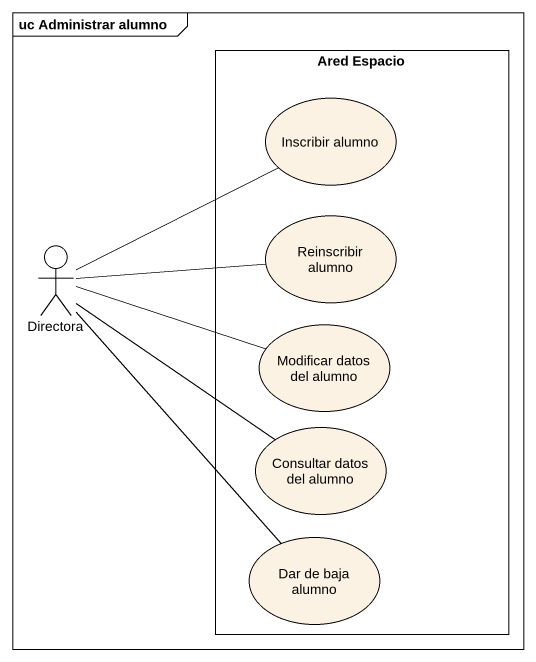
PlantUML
@startuml
mainframe uc Administrar alumno
rectangle "Ared Espacio" as Ared_Espacio {
  usecase "Inscribir alumno" as Inscribir_alumno
  usecase "Reinscribir alumno" as Reinscribir_alumno
  usecase "Modificar datos del alumno" as Modificar_datos_del_alumno
  usecase "Consultar datos del alumno" as Consultar_datos_del_alumno
  usecase "Dar de baja alumno" as Dar_de_baja_alumno
}
actor Directora
Inscribir_alumno -- Directora
Reinscribir_alumno -left- Directora
Modificar_datos_del_alumno -left- Directora
Consultar_datos_del_alumno -up- Directora
Dar_de_baja_alumno -up- Directora
@enduml
